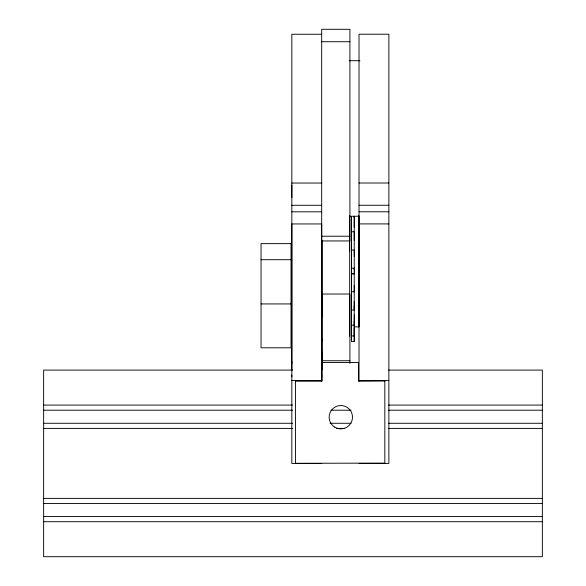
<?xml version="1.0" encoding="UTF-8"?>
<svg xmlns="http://www.w3.org/2000/svg" width="586" height="586" viewBox="0 0 586 586"><rect width="100%" height="100%" fill="white"/><g stroke="black" fill="none" stroke-linecap="round" stroke-linejoin="round"><path stroke-width="0.88" d="M321.692 381.12L321.692 223.947L291.835 223.947L291.821 463.46L321.685 463.445M349.915 363.408L349.915 294.026L322.154 294.026L322.154 316.74M349.593 250.845L349.593 246.054M349.593 245.388L349.593 240.597L349.593 250.757M351.439 248.274L351.439 247.827M351.439 240.553L351.432 238.568M351.439 231.272L351.432 235.858M351.439 239.513L351.446 216.615L351.439 341.44L354.244 341.44L354.244 324.908M354.244 327.164L354.237 341.213M354.252 271.699L354.237 326.878L358.903 326.878L358.903 215.795M354.252 256.426L354.252 251.621M354.252 251.233L354.252 250.039L351.432 250.039L351.432 251.233M354.244 240.414L354.252 231.77L351.446 231.77M358.903 240.553L358.903 239.513M351.432 275.552L351.432 274.519M351.439 310.536L351.446 305.951L351.432 325.193L354.244 325.193L354.244 321.362M351.439 293.791L351.446 240.414M358.903 310.536L358.903 309.525M358.903 293.791L358.903 292.927M358.896 275.567L358.896 274.519M354.252 268.198L351.432 268.198L351.432 273.779L354.252 273.779L351.432 273.779L351.446 303.24M322.154 294.026L322.146 305.401M351.439 248.889L351.439 247.959M358.903 248.889L358.903 247.959M351.446 290.575L351.432 291.769L354.252 291.711M322.139 340.788L322.154 340.144M321.692 34.252L291.835 34.252L291.835 370.154M321.692 41.723L349.915 41.723M349.153 60.71L359.95 60.71M291.835 183.037L321.692 183.037M359.013 183L388.87 183M359.013 205.254L388.87 205.254M291.835 205.283L321.692 205.283M291.835 211.817L321.692 211.817M359.013 211.788L388.87 211.788M349.681 216.241L359.093 216.241M359.013 223.911L388.87 223.911M321.692 236.224L349.915 236.224M321.692 240.941L349.915 240.941L349.915 29.3L321.692 29.3L321.692 354.252M261.041 259.693L291.03 259.693M261.041 303.936L291.03 303.936M351.446 310.038L354.252 310.038L354.244 305.951M354.244 335.954L351.446 335.954L351.439 335.295M322.154 360.742L349.915 360.742M292.546 370.088L43.642 370.088L43.642 556.7L542.358 556.7L542.358 370.088L388.628 370.088M291.828 380.585L321.685 380.592M359.013 380.592L388.87 380.592M43.642 405.08L292.546 405.08M388.628 405.08L542.358 405.08M43.642 410.207L292.546 410.207M330.973 410.207L351.109 410.207M388.628 410.207L542.358 410.207M43.642 423.275L292.546 423.275M330.065 423.275L351.109 423.275M388.628 423.275L542.358 423.275M43.642 428.403L292.546 428.403M336.467 428.403L344.7 428.403M388.628 428.403L542.358 428.403M359.013 463.423L388.87 463.423L388.87 34.222L359.013 34.222L359.013 381.098M43.642 498.386L542.358 498.386M43.642 503.513L542.358 503.513M43.642 516.581L542.358 516.581M43.642 521.708L542.358 521.708M358.903 326.878L358.903 216.227M358.903 231.375L358.903 232.32M358.91 266.352L358.903 267.289M358.903 301.343L358.903 302.259M354.244 216.227L354.244 227.17M354.252 268.036L354.252 270.109M354.252 285.382L354.252 290.187M354.252 290.575L354.252 291.769M354.244 301.394L354.252 308.705M351.432 216.615L351.446 223.325M351.432 251.621L351.432 256.426M351.446 266.352L351.439 267.289M351.446 321.362L351.446 325.193M351.432 318.484L351.439 341.213M351.439 327.164L351.439 330.511M321.692 362.06L321.692 360.192M321.692 362.624L321.692 363.32M291.835 185.095L291.835 197.607M291.835 361.445L291.835 362.06M291.835 362.624L291.835 363.32M354.244 217.655L354.244 216.615L354.252 272.014M354.244 314.938L354.244 324.153M354.244 328.182L354.244 335.295M351.439 302.259L351.439 309.525M349.681 215.78L349.681 336.203M322.161 240.458L322.154 369.136M321.926 352.047L321.926 362.309M321.692 361.914L321.692 370.154M321.692 375.018L321.692 376.827M291.828 375.018L291.828 376.827M384.826 381.01L358.478 381.186L358.478 362.522L322.088 362.522L322.088 381.186L295.498 381.186L295.498 463.292L384.826 463.116L384.826 381.01M291.03 243.637L261.041 243.637L261.041 347.791L291.03 347.791L291.03 243.637M334.54 427.033A11.661 11.661 0 0 0 352.472 417.723A11.661 11.661 0 0 0 335.441 406.852A11.661 11.661 0 0 0 334.54 427.033"/></g></svg>
